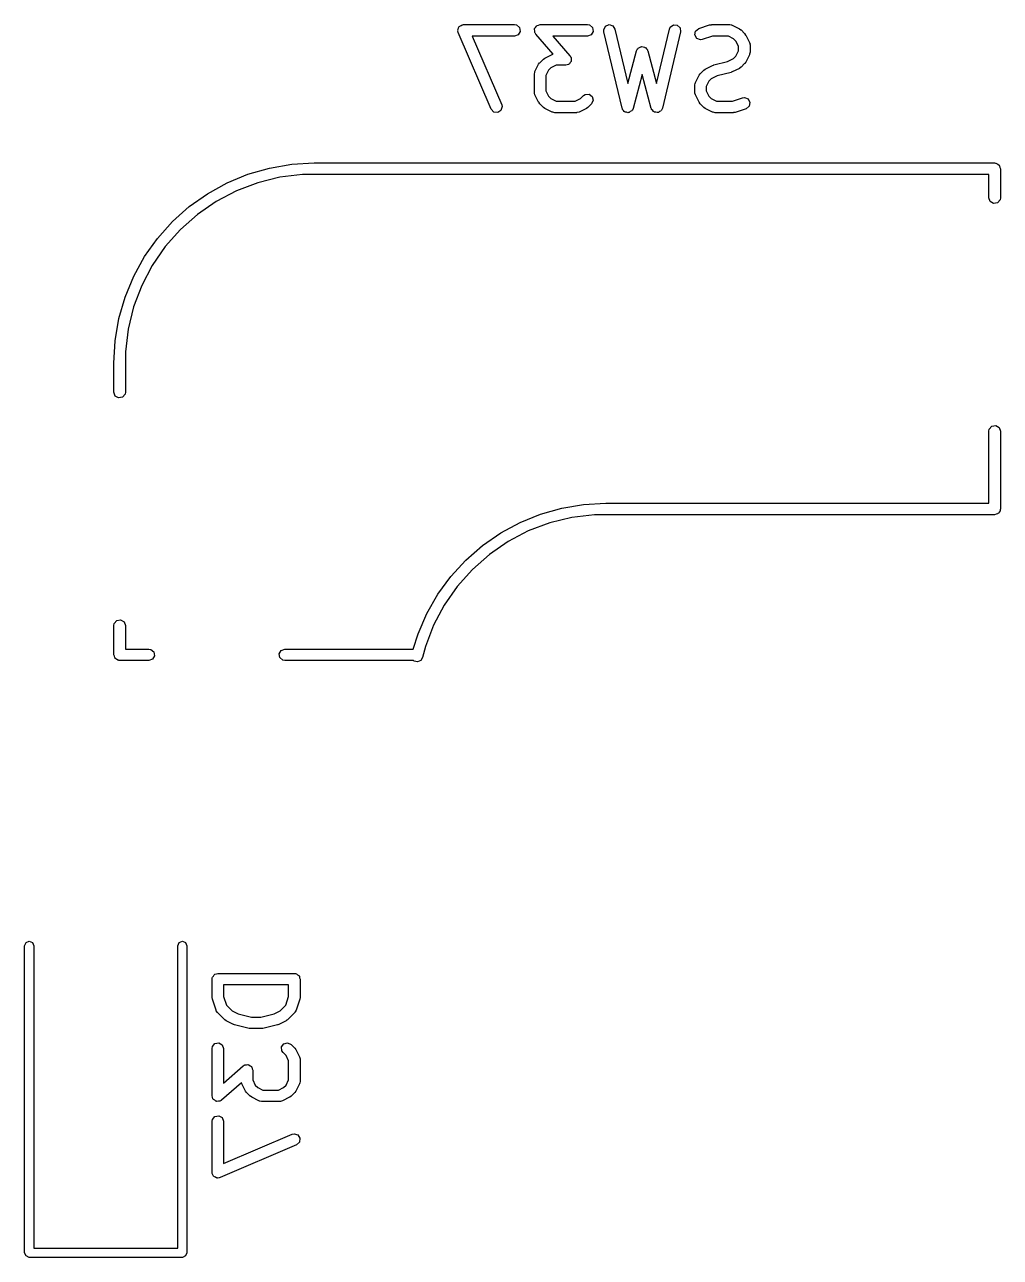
# Model space of a CAD drawing. Extents: x 32 to 254, y -135 to -26.
# Drawn here: x 155.52 to 168.27, y -98.91 to -82.81 of the extents above; entities that cross this region are included whole.
import ezdxf

# ---------------------------------------------------------------- set-up
doc = ezdxf.new("R2010")
doc.units = 0
doc.layers.add('BLACK', color=7, linetype='CONTINUOUS')

msp = doc.modelspace()

# ---------------------------------------------------------------- linework, layer by layer
at = {"layer": 'BLACK', "linetype": 'CONTINUOUS'}
for p, q in [((161.18, -82.8868), (161.183, -82.8783)), ((161.186, -82.9122), (161.18, -82.8868)), ((161.181, -82.8696), (161.19, -82.8544)), ((161.183, -82.8783), (161.181, -82.8696)), ((161.615, -83.9122), (161.186, -82.9122)), ((161.19, -82.8544), (161.195, -82.8377)), ((161.195, -82.8377), (161.203, -82.8328)), ((161.203, -82.8328), (161.207, -82.8252)), ((161.207, -82.8252), (161.224, -82.8192)), ((161.224, -82.8192), (161.238, -82.8096)), ((161.238, -82.8096), (161.247, -82.8106)), ((161.247, -82.8106), (161.255, -82.8076)), ((161.255, -82.8076), (161.922, -82.8076)), ((161.922, -82.8076), (161.948, -82.8121)), ((161.97, -82.9401), (161.922, -82.9576)), ((161.948, -82.8121), (161.987, -82.8451)), ((161.996, -82.8956), (161.97, -82.9401)), ((161.987, -82.8451), (161.996, -82.8956)), ((162.181, -82.8696), (162.184, -82.8644)), ((162.185, -82.8895), (162.181, -82.8696)), ((162.184, -82.8584), (162.197, -82.8427)), ((162.184, -82.8644), (162.184, -82.8584)), ((162.185, -82.9097), (162.185, -82.8895)), ((162.19, -82.9171), (162.185, -82.9097)), ((162.19, -82.9201), (162.19, -82.9171)), ((162.193, -82.9224), (162.19, -82.9201)), ((162.199, -82.932), (162.193, -82.9224)), ((162.197, -82.8427), (162.207, -82.8252)), ((162.427, -83.1922), (162.199, -82.932)), ((162.207, -82.8252), (162.213, -82.8231)), ((162.213, -82.8231), (162.217, -82.8185)), ((162.217, -82.8185), (162.236, -82.8145)), ((162.236, -82.8145), (162.255, -82.8076)), ((162.255, -82.8076), (162.874, -82.8076)), ((162.874, -82.8076), (162.9, -82.8121)), ((162.923, -82.9401), (162.874, -82.9576)), ((162.9, -82.8121), (162.939, -82.8451)), ((162.948, -82.8956), (162.923, -82.9401)), ((162.939, -82.8451), (162.948, -82.8956)), ((163.086, -82.874), (163.109, -82.8281)), ((163.087, -82.9), (163.086, -82.874)), ((163.325, -83.9), (163.087, -82.9)), ((163.109, -82.8281), (163.156, -82.8077)), ((163.156, -82.8077), (163.205, -82.8224)), ((163.205, -82.8224), (163.233, -82.8652)), ((163.233, -82.8652), (163.402, -83.5761)), ((163.775, -83.5761), (163.944, -82.8652)), ((164.09, -82.9), (163.852, -83.9)), ((163.944, -82.8652), (163.955, -82.8413)), ((163.955, -82.8413), (163.996, -82.8107)), ((163.996, -82.8107), (164.047, -82.8138)), ((164.047, -82.8138), (164.084, -82.849)), ((164.084, -82.849), (164.09, -82.9)), ((164.276, -82.9412), (164.287, -82.891)), ((164.287, -82.891), (164.327, -82.8591)), ((164.327, -82.8591), (164.47, -82.8115)), ((164.47, -82.8115), (164.492, -82.8082)), ((164.492, -82.8082), (164.493, -82.8076)), ((164.493, -82.8076), (164.732, -82.8076)), ((164.732, -82.8076), (164.757, -82.8121)), ((164.757, -82.8121), (164.761, -82.815)), ((164.761, -82.815), (164.765, -82.8155)), ((164.765, -82.8155), (164.86, -82.8632)), ((164.86, -82.8632), (164.878, -82.8765)), ((164.878, -82.8765), (164.88, -82.8772)), ((164.88, -82.8772), (164.927, -82.9248)), ((164.927, -82.9248), (164.94, -82.9432)), ((161.922, -82.9576), (161.369, -82.9576)), ((161.369, -82.9576), (161.753, -83.8531)), ((162.874, -82.9576), (162.421, -82.9576)), ((162.421, -82.9576), (162.645, -83.2142)), ((163.553, -83.1071), (163.569, -83.0959)), ((163.569, -83.0959), (163.576, -83.0965)), ((163.576, -83.0965), (163.582, -83.0936)), ((163.582, -83.0936), (163.601, -83.0987)), ((163.601, -83.0987), (163.62, -83.1003)), ((163.62, -83.1003), (163.625, -83.1052)), ((164.301, -82.9864), (164.276, -82.9412)), ((164.349, -83.0052), (164.301, -82.9864)), ((164.374, -83.0014), (164.349, -83.0052)), ((164.506, -82.9576), (164.374, -83.0014)), ((164.714, -82.9576), (164.506, -82.9576)), ((164.782, -82.9919), (164.714, -82.9576)), ((164.813, -83.0223), (164.782, -82.9919)), ((164.847, -83.0908), (164.813, -83.0223)), ((164.847, -83.1506), (164.847, -83.0908)), ((164.94, -82.9432), (164.941, -82.9443)), ((164.941, -82.9443), (164.989, -83.0396)), ((164.989, -83.0396), (164.997, -83.0645)), ((164.997, -83.0645), (164.995, -83.0689)), ((164.995, -83.0689), (164.997, -83.0731)), ((164.997, -83.0731), (164.997, -83.1683)), ((162.25, -83.3058), (162.298, -83.2582)), ((162.298, -83.2582), (162.316, -83.2453)), ((162.316, -83.2453), (162.317, -83.2441)), ((162.317, -83.2441), (162.412, -83.1965)), ((162.412, -83.1965), (162.427, -83.1922)), ((162.645, -83.2142), (162.651, -83.2238)), ((162.651, -83.2238), (162.654, -83.2261)), ((162.654, -83.2261), (162.654, -83.2291)), ((162.654, -83.2291), (162.659, -83.2365)), ((162.659, -83.2365), (162.659, -83.2567)), ((162.659, -83.2567), (162.663, -83.2766)), ((163.402, -83.5761), (163.516, -83.149)), ((163.516, -83.149), (163.527, -83.1254)), ((163.527, -83.1254), (163.533, -83.1214)), ((163.533, -83.1214), (163.536, -83.1152)), ((163.536, -83.1152), (163.553, -83.1071)), ((163.625, -83.1052), (163.632, -83.1069)), ((163.632, -83.1069), (163.643, -83.1228)), ((163.643, -83.1228), (163.657, -83.1366)), ((163.657, -83.1366), (163.657, -83.1434)), ((163.657, -83.1434), (163.661, -83.149)), ((163.661, -83.149), (163.775, -83.5761)), ((164.705, -83.288), (164.782, -83.2496)), ((164.782, -83.2496), (164.813, -83.2191)), ((164.813, -83.2191), (164.847, -83.1506)), ((164.989, -83.2019), (164.941, -83.2971)), ((164.99, -83.1974), (164.989, -83.2019)), ((164.992, -83.194), (164.99, -83.1974)), ((164.997, -83.1683), (164.992, -83.194)), ((162.188, -83.4205), (162.236, -83.3253)), ((162.188, -83.425), (162.188, -83.4205)), ((162.236, -83.3253), (162.249, -83.3073)), ((162.249, -83.3073), (162.25, -83.3058)), ((162.365, -83.4032), (162.33, -83.4718)), ((162.395, -83.3728), (162.365, -83.4032)), ((162.464, -83.3386), (162.395, -83.3728)), ((162.589, -83.3386), (162.464, -83.3386)), ((162.608, -83.3317), (162.589, -83.3386)), ((162.628, -83.3277), (162.608, -83.3317)), ((162.631, -83.3231), (162.628, -83.3277)), ((162.637, -83.321), (162.631, -83.3231)), ((162.647, -83.3035), (162.637, -83.321)), ((162.66, -83.2878), (162.647, -83.3035)), ((162.663, -83.2766), (162.66, -83.2818)), ((162.66, -83.2818), (162.66, -83.2878)), ((164.345, -83.4486), (164.393, -83.401)), ((164.393, -83.401), (164.411, -83.3882)), ((164.411, -83.3882), (164.412, -83.387)), ((164.412, -83.387), (164.508, -83.3393)), ((164.508, -83.3393), (164.52, -83.3357)), ((164.52, -83.3357), (164.523, -83.3337)), ((164.523, -83.3337), (164.705, -83.288)), ((164.86, -83.3783), (164.765, -83.4259)), ((164.861, -83.3771), (164.86, -83.3783)), ((164.88, -83.3642), (164.861, -83.3771)), ((164.927, -83.3166), (164.88, -83.3642)), ((164.928, -83.3151), (164.927, -83.3166)), ((164.941, -83.2971), (164.928, -83.3151)), ((162.18, -83.454), (162.185, -83.4284)), ((162.18, -83.6921), (162.18, -83.454)), ((162.185, -83.4284), (162.188, -83.425)), ((162.33, -83.4718), (162.33, -83.6744)), ((163.589, -83.4594), (163.471, -83.9019)), ((163.707, -83.9019), (163.589, -83.4594)), ((164.276, -83.5969), (164.28, -83.5713)), ((164.28, -83.5713), (164.283, -83.5678)), ((164.283, -83.5678), (164.284, -83.5634)), ((164.284, -83.5634), (164.331, -83.4681)), ((164.331, -83.4681), (164.344, -83.4501)), ((164.344, -83.4501), (164.345, -83.4486)), ((164.46, -83.5461), (164.426, -83.6146)), ((164.49, -83.5157), (164.46, -83.5461)), ((164.567, -83.4772), (164.49, -83.5157)), ((164.75, -83.4316), (164.567, -83.4772)), ((164.753, -83.4296), (164.75, -83.4316)), ((164.765, -83.4259), (164.753, -83.4296)), ((162.182, -83.6964), (162.18, -83.6921)), ((162.181, -83.7007), (162.182, -83.6964)), ((162.188, -83.7257), (162.181, -83.7007)), ((162.236, -83.8209), (162.188, -83.7257)), ((162.33, -83.6744), (162.365, -83.743)), ((162.365, -83.743), (162.395, -83.7734)), ((162.782, -83.7734), (162.821, -83.7343)), ((162.821, -83.7343), (162.843, -83.7194)), ((162.843, -83.7194), (162.894, -83.7149)), ((162.894, -83.7149), (162.936, -83.7444)), ((162.936, -83.7444), (162.949, -83.7939)), ((164.276, -83.6921), (164.276, -83.5969)), ((164.277, -83.6964), (164.276, -83.6921)), ((164.276, -83.7007), (164.277, -83.6964)), ((164.284, -83.7257), (164.276, -83.7007)), ((164.331, -83.8209), (164.284, -83.7257)), ((164.426, -83.6146), (164.426, -83.6744)), ((164.426, -83.6744), (164.46, -83.743)), ((164.46, -83.743), (164.49, -83.7734)), ((161.759, -83.8784), (161.744, -83.9275)), ((161.753, -83.8531), (161.759, -83.8784)), ((162.237, -83.822), (162.236, -83.8209)), ((162.25, -83.8404), (162.237, -83.822)), ((162.298, -83.888), (162.25, -83.8404)), ((162.299, -83.8887), (162.298, -83.888)), ((162.317, -83.9021), (162.299, -83.8887)), ((162.412, -83.9497), (162.317, -83.9021)), ((162.395, -83.7734), (162.464, -83.8076)), ((162.464, -83.8076), (162.714, -83.8076)), ((162.714, -83.8076), (162.782, -83.7734)), ((162.86, -83.9021), (162.765, -83.9497)), ((162.861, -83.9009), (162.86, -83.9021)), ((162.88, -83.888), (162.861, -83.9009)), ((162.927, -83.8404), (162.88, -83.888)), ((162.949, -83.7939), (162.927, -83.8404)), ((163.33, -83.9066), (163.325, -83.9)), ((163.471, -83.9019), (163.46, -83.9256)), ((163.711, -83.9084), (163.707, -83.9019)), ((163.852, -83.9), (163.842, -83.9239)), ((164.332, -83.822), (164.331, -83.8209)), ((164.345, -83.8404), (164.332, -83.822)), ((164.393, -83.888), (164.345, -83.8404)), ((164.394, -83.8887), (164.393, -83.888)), ((164.412, -83.9021), (164.394, -83.8887)), ((164.508, -83.9497), (164.412, -83.9021)), ((164.49, -83.7734), (164.559, -83.8076)), ((164.559, -83.8076), (164.767, -83.8076)), ((164.767, -83.8076), (164.898, -83.7638)), ((164.946, -83.9062), (164.803, -83.9538)), ((164.898, -83.7638), (164.924, -83.76)), ((164.924, -83.76), (164.972, -83.7789)), ((164.986, -83.8743), (164.946, -83.9062)), ((164.972, -83.7789), (164.996, -83.824)), ((164.996, -83.824), (164.986, -83.8743)), ((161.65, -83.9496), (161.615, -83.9122)), ((161.701, -83.9556), (161.65, -83.9496)), ((161.744, -83.9275), (161.701, -83.9556)), ((162.417, -83.9502), (162.412, -83.9497)), ((162.42, -83.9531), (162.417, -83.9502)), ((162.446, -83.9576), (162.42, -83.9531)), ((162.732, -83.9576), (162.446, -83.9576)), ((162.736, -83.9561), (162.732, -83.9576)), ((162.74, -83.9571), (162.736, -83.9561)), ((162.765, -83.9497), (162.74, -83.9571)), ((163.33, -83.9144), (163.33, -83.9066)), ((163.343, -83.9274), (163.33, -83.9144)), ((163.353, -83.9428), (163.343, -83.9274)), ((163.361, -83.9451), (163.353, -83.9428)), ((163.367, -83.9506), (163.361, -83.9451)), ((163.385, -83.9522), (163.367, -83.9506)), ((163.403, -83.9575), (163.385, -83.9522)), ((163.41, -83.9544), (163.403, -83.9575)), ((163.418, -83.955), (163.41, -83.9544)), ((163.433, -83.9444), (163.418, -83.955)), ((163.45, -83.9371), (163.433, -83.9444)), ((163.453, -83.9301), (163.45, -83.9371)), ((163.46, -83.9256), (163.453, -83.9301)), ((163.712, -83.9162), (163.711, -83.9084)), ((163.726, -83.9289), (163.712, -83.9162)), ((163.736, -83.944), (163.726, -83.9289)), ((163.744, -83.946), (163.736, -83.944)), ((163.749, -83.9515), (163.744, -83.946)), ((163.768, -83.9525), (163.749, -83.9515)), ((163.786, -83.9573), (163.768, -83.9525)), ((163.793, -83.954), (163.786, -83.9573)), ((163.801, -83.9545), (163.793, -83.954)), ((163.815, -83.9435), (163.801, -83.9545)), ((163.832, -83.9357), (163.815, -83.9435)), ((163.835, -83.9286), (163.832, -83.9357)), ((163.842, -83.9239), (163.835, -83.9286)), ((164.512, -83.9502), (164.508, -83.9497)), ((164.515, -83.9531), (164.512, -83.9502)), ((164.541, -83.9576), (164.515, -83.9531)), ((164.779, -83.9576), (164.541, -83.9576)), ((164.781, -83.9571), (164.779, -83.9576)), ((164.803, -83.9538), (164.781, -83.9571)), ((158.439, -84.7617), (158.721, -84.6806)), ((158.721, -84.6806), (159.01, -84.6314)), ((159.01, -84.6314), (159.302, -84.615)), ((159.302, -84.615), (168.192, -84.615)), ((168.192, -84.615), (168.202, -84.6167)), ((168.202, -84.6167), (168.206, -84.6161)), ((168.206, -84.6161), (168.208, -84.6178)), ((168.208, -84.6178), (168.218, -84.6195)), ((168.218, -84.6195), (168.233, -84.632)), ((168.233, -84.632), (168.25, -84.6418)), ((168.25, -84.6418), (168.252, -84.6481)), ((168.252, -84.6481), (168.257, -84.6525)), ((168.257, -84.6525), (168.261, -84.6717)), ((168.261, -84.6717), (168.267, -84.69)), ((168.267, -84.69), (168.267, -85.071)), ((158.168, -84.874), (158.439, -84.7617)), ((158.568, -84.8723), (158.289, -84.9781)), ((158.857, -84.8009), (158.568, -84.8723)), ((159.153, -84.765), (158.857, -84.8009)), ((159.302, -84.765), (159.153, -84.765)), ((168.117, -84.765), (159.302, -84.765)), ((168.117, -85.071), (168.117, -84.765)), ((157.672, -85.1855), (157.911, -85.0158)), ((157.911, -85.0158), (158.168, -84.874)), ((158.289, -84.9781), (158.025, -85.1166)), ((157.453, -85.3809), (157.672, -85.1855)), ((158.025, -85.1166), (157.78, -85.286)), ((168.135, -85.1192), (168.117, -85.071)), ((168.179, -85.1449), (168.135, -85.1192)), ((168.23, -85.136), (168.179, -85.1449)), ((168.263, -85.0967), (168.23, -85.136)), ((168.267, -85.071), (168.263, -85.0967)), ((157.78, -85.286), (157.556, -85.4838)), ((157.258, -85.5996), (157.453, -85.3809)), ((157.556, -85.4838), (157.359, -85.707)), ((157.088, -85.8387), (157.258, -85.5996)), ((156.946, -86.0954), (157.088, -85.8387)), ((157.359, -85.707), (157.189, -85.9524)), ((157.189, -85.9524), (157.051, -86.2165)), ((156.834, -86.3663), (156.946, -86.0954)), ((157.051, -86.2165), (156.945, -86.4953)), ((156.753, -86.6481), (156.834, -86.3663)), ((156.945, -86.4953), (156.873, -86.7849)), ((156.704, -86.9372), (156.753, -86.6481)), ((156.873, -86.7849), (156.838, -87.0809)), ((156.687, -87.23), (156.704, -86.9372)), ((156.838, -87.0809), (156.838, -87.23)), ((156.688, -87.23), (156.687, -87.23)), ((156.688, -87.611), (156.688, -87.23)), ((156.838, -87.23), (156.838, -87.611)), ((156.705, -87.6592), (156.688, -87.611)), ((156.749, -87.6849), (156.705, -87.6592)), ((156.8, -87.676), (156.749, -87.6849)), ((156.833, -87.6367), (156.8, -87.676)), ((156.838, -87.611), (156.833, -87.6367)), ((168.117, -88.119), (168.122, -88.0933)), ((168.122, -88.0933), (168.155, -88.054)), ((168.155, -88.054), (168.206, -88.0451)), ((168.206, -88.0451), (168.25, -88.0708)), ((168.25, -88.0708), (168.267, -88.119)), ((168.117, -89.06), (168.117, -88.119)), ((168.267, -88.119), (168.267, -89.135)), ((162.824, -89.0759), (163.112, -89.06)), ((163.112, -89.06), (163.112, -89.06)), ((163.112, -89.06), (168.117, -89.06)), ((161.994, -89.3112), (162.262, -89.2023)), ((162.262, -89.2023), (162.539, -89.1236)), ((162.539, -89.1236), (162.824, -89.0759)), ((162.964, -89.21), (162.668, -89.2457)), ((163.112, -89.21), (162.964, -89.21)), ((168.192, -89.21), (163.112, -89.21)), ((163.112, -89.21), (163.112, -89.21)), ((168.211, -89.2033), (168.192, -89.21)), ((168.23, -89.2), (168.211, -89.2033)), ((168.234, -89.1948), (168.23, -89.2)), ((168.241, -89.1925), (168.234, -89.1948)), ((168.25, -89.1756), (168.241, -89.1925)), ((168.263, -89.1607), (168.25, -89.1756)), ((168.265, -89.1509), (168.263, -89.1607)), ((168.266, -89.148), (168.265, -89.1509)), ((168.267, -89.135), (168.266, -89.1447)), ((168.266, -89.1447), (168.266, -89.148)), ((161.74, -89.449), (161.994, -89.3112)), ((162.38, -89.3168), (162.101, -89.422)), ((162.668, -89.2457), (162.38, -89.3168)), ((161.503, -89.6138), (161.74, -89.449)), ((162.101, -89.422), (161.838, -89.5599)), ((161.286, -89.8039), (161.503, -89.6138)), ((161.838, -89.5599), (161.593, -89.7285)), ((161.091, -90.0167), (161.286, -89.8039)), ((161.593, -89.7285), (161.37, -89.9254)), ((160.92, -90.2497), (161.091, -90.0167)), ((161.37, -89.9254), (161.172, -90.1476)), ((161.172, -90.1476), (161.002, -90.392)), ((160.776, -90.5002), (160.92, -90.2497)), ((160.661, -90.7649), (160.776, -90.5002)), ((161.002, -90.392), (160.863, -90.655)), ((156.688, -90.659), (156.692, -90.6333)), ((156.688, -91.04), (156.688, -90.659)), ((156.692, -90.6333), (156.725, -90.594)), ((156.725, -90.594), (156.776, -90.5851)), ((156.776, -90.5851), (156.82, -90.6108)), ((156.82, -90.6108), (156.838, -90.659)), ((156.838, -90.659), (156.838, -90.965)), ((160.863, -90.655), (160.757, -90.9329)), ((160.599, -90.965), (160.661, -90.7649)), ((156.838, -90.965), (157.143, -90.965)), ((157.143, -90.965), (157.169, -90.9695)), ((157.169, -90.9695), (157.208, -91.0025)), ((158.848, -91.027), (158.873, -90.9825)), ((158.873, -90.9825), (158.921, -90.965)), ((158.921, -90.965), (160.599, -90.965)), ((160.757, -90.9329), (160.721, -91.0771)), ((156.694, -91.0583), (156.688, -91.04)), ((156.698, -91.0775), (156.694, -91.0583)), ((156.703, -91.0819), (156.698, -91.0775)), ((156.705, -91.0882), (156.703, -91.0819)), ((156.722, -91.098), (156.705, -91.0882)), ((156.737, -91.1105), (156.722, -91.098)), ((156.747, -91.1122), (156.737, -91.1105)), ((156.749, -91.1139), (156.747, -91.1122)), ((156.753, -91.1133), (156.749, -91.1139)), ((156.762, -91.115), (156.753, -91.1133)), ((157.143, -91.115), (156.762, -91.115)), ((157.192, -91.0975), (157.143, -91.115)), ((157.217, -91.053), (157.192, -91.0975)), ((157.208, -91.0025), (157.217, -91.053)), ((158.857, -91.0775), (158.848, -91.027)), ((158.896, -91.1105), (158.857, -91.0775)), ((158.921, -91.115), (158.896, -91.1105)), ((160.602, -91.115), (158.921, -91.115)), ((160.609, -91.1225), (160.602, -91.115)), ((160.654, -91.1338), (160.609, -91.1225)), ((160.697, -91.1164), (160.654, -91.1338)), ((160.721, -91.0771), (160.697, -91.1164)), ((160.721, -91.0771), (160.721, -91.0771)), ((155.522, -94.8425), (155.54, -94.8001)), ((155.522, -98.8525), (155.522, -94.8425)), ((155.54, -94.8001), (155.582, -94.7825)), ((155.582, -94.7825), (155.625, -94.8001)), ((155.625, -94.8001), (155.642, -94.8425)), ((155.642, -94.8425), (155.642, -98.7925)), ((157.522, -94.8425), (157.54, -94.8001)), ((157.522, -98.7925), (157.522, -94.8425)), ((157.54, -94.8001), (157.582, -94.7825)), ((157.582, -94.7825), (157.625, -94.8001)), ((157.625, -94.8001), (157.642, -94.8425)), ((157.642, -94.8425), (157.642, -98.8525)), ((157.97, -95.2782), (157.972, -95.2685)), ((157.97, -95.5163), (157.97, -95.2782)), ((157.971, -95.2652), (157.973, -95.2623)), ((157.972, -95.2685), (157.971, -95.2652)), ((157.973, -95.2623), (157.975, -95.2526)), ((157.975, -95.2526), (157.987, -95.2376)), ((157.987, -95.2376), (157.997, -95.2208)), ((157.997, -95.2208), (158.003, -95.2184)), ((158.003, -95.2184), (158.008, -95.2133)), ((158.008, -95.2133), (158.027, -95.2099)), ((158.027, -95.2099), (158.045, -95.2032)), ((158.045, -95.2032), (159.045, -95.2032)), ((159.045, -95.2032), (159.055, -95.2049)), ((159.055, -95.2049), (159.058, -95.2044)), ((159.058, -95.2044), (159.061, -95.206)), ((159.061, -95.206), (159.071, -95.2077)), ((159.071, -95.2077), (159.086, -95.2203)), ((159.086, -95.2203), (159.103, -95.23)), ((159.103, -95.23), (159.105, -95.2364)), ((159.105, -95.2364), (159.11, -95.2407)), ((159.11, -95.2407), (159.113, -95.2599)), ((159.113, -95.2599), (159.12, -95.2782)), ((159.12, -95.2782), (159.12, -95.5163)), ((158.97, -95.3532), (158.12, -95.3532)), ((158.12, -95.3532), (158.12, -95.5041)), ((158.97, -95.5041), (158.97, -95.3532)), ((157.971, -95.5178), (157.97, -95.5163)), ((157.974, -95.54), (157.971, -95.5178)), ((158.022, -95.6829), (157.974, -95.54)), ((158.12, -95.5041), (158.158, -95.6187)), ((158.158, -95.6187), (158.232, -95.6928)), ((158.858, -95.6928), (158.932, -95.6187)), ((158.932, -95.6187), (158.97, -95.5041)), ((159.116, -95.54), (159.069, -95.6829)), ((159.12, -95.5163), (159.116, -95.5384)), ((159.116, -95.5384), (159.116, -95.54)), ((158.024, -95.6864), (158.022, -95.6829)), ((158.025, -95.6909), (158.024, -95.6864)), ((158.04, -95.7122), (158.025, -95.6909)), ((158.135, -95.8074), (158.04, -95.7122)), ((158.136, -95.8081), (158.135, -95.8074)), ((158.154, -95.8215), (158.136, -95.8081)), ((158.25, -95.8691), (158.154, -95.8215)), ((158.232, -95.6928), (158.309, -95.7313)), ((158.309, -95.7313), (158.483, -95.7746)), ((158.483, -95.7746), (158.607, -95.7746)), ((158.607, -95.7746), (158.781, -95.7313)), ((158.781, -95.7313), (158.858, -95.6928)), ((158.936, -95.8215), (158.841, -95.8691)), ((158.937, -95.8203), (158.936, -95.8215)), ((158.955, -95.8074), (158.937, -95.8203)), ((159.051, -95.7122), (158.955, -95.8074)), ((159.052, -95.7081), (159.051, -95.7122)), ((159.056, -95.7058), (159.052, -95.7081)), ((159.069, -95.6829), (159.056, -95.7058)), ((158.253, -95.8695), (158.25, -95.8691)), ((158.265, -95.8748), (158.253, -95.8695)), ((158.456, -95.9224), (158.265, -95.8748)), ((158.459, -95.922), (158.456, -95.9224)), ((158.474, -95.9246), (158.459, -95.922)), ((158.617, -95.9246), (158.474, -95.9246)), ((158.62, -95.9235), (158.617, -95.9246)), ((158.635, -95.9224), (158.62, -95.9235)), ((158.825, -95.8748), (158.635, -95.9224)), ((158.828, -95.8728), (158.825, -95.8748)), ((158.841, -95.8691), (158.828, -95.8728)), ((157.975, -96.1573), (158.008, -96.118)), ((158.008, -96.118), (158.058, -96.1091)), ((158.058, -96.1091), (158.103, -96.1348)), ((158.103, -96.1348), (158.12, -96.183)), ((158.877, -96.1636), (158.907, -96.1215)), ((158.907, -96.1215), (158.956, -96.1083)), ((158.956, -96.1083), (159.003, -96.1299)), ((159.003, -96.1299), (159.051, -96.1776)), ((157.97, -96.183), (157.975, -96.1573)), ((157.97, -96.802), (157.97, -96.183)), ((158.12, -96.183), (158.12, -96.6367)), ((158.882, -96.2147), (158.877, -96.1636)), ((158.897, -96.236), (158.882, -96.2147)), ((158.936, -96.275), (158.897, -96.236)), ((158.97, -96.3435), (158.936, -96.275)), ((159.051, -96.1776), (159.063, -96.1959)), ((159.063, -96.1959), (159.065, -96.1971)), ((159.065, -96.1971), (159.112, -96.2923)), ((159.112, -96.2923), (159.12, -96.3173)), ((158.12, -96.6367), (158.377, -96.4122)), ((158.377, -96.4122), (158.386, -96.4064)), ((158.386, -96.4064), (158.389, -96.4037)), ((158.389, -96.4037), (158.392, -96.4032)), ((158.392, -96.4032), (158.399, -96.3988)), ((158.399, -96.3988), (158.419, -96.3983)), ((158.419, -96.3983), (158.439, -96.3948)), ((158.439, -96.3948), (158.444, -96.3978)), ((158.444, -96.3978), (158.45, -96.3977)), ((158.45, -96.3977), (158.466, -96.4104)), ((158.466, -96.4104), (158.484, -96.4205)), ((158.484, -96.4205), (158.486, -96.4261)), ((158.486, -96.4261), (158.49, -96.4299)), ((158.49, -96.4299), (158.494, -96.4497)), ((158.494, -96.4497), (158.501, -96.4687)), ((158.97, -96.5938), (158.97, -96.3435)), ((159.12, -96.3173), (159.119, -96.3216)), ((159.119, -96.3216), (159.12, -96.3258)), ((159.12, -96.3258), (159.12, -96.6115)), ((158.501, -96.4687), (158.501, -96.5938)), ((158.501, -96.5938), (158.535, -96.6624)), ((158.936, -96.6624), (158.97, -96.5938)), ((159.12, -96.6115), (159.116, -96.6372)), ((158.355, -96.6308), (158.095, -96.8585)), ((158.359, -96.6451), (158.355, -96.6308)), ((158.407, -96.7403), (158.359, -96.6451)), ((158.408, -96.7415), (158.407, -96.7403)), ((158.421, -96.7598), (158.408, -96.7415)), ((158.468, -96.8074), (158.421, -96.7598)), ((158.535, -96.6624), (158.566, -96.6928)), ((158.566, -96.6928), (158.634, -96.727)), ((158.634, -96.727), (158.837, -96.727)), ((158.837, -96.727), (158.905, -96.6928)), ((158.905, -96.6928), (158.936, -96.6624)), ((159.051, -96.7598), (159.003, -96.8074)), ((159.065, -96.7403), (159.051, -96.7583)), ((159.051, -96.7583), (159.051, -96.7598)), ((159.112, -96.6451), (159.065, -96.7403)), ((159.113, -96.6406), (159.112, -96.6451)), ((159.116, -96.6372), (159.113, -96.6406)), ((157.977, -96.821), (157.97, -96.802)), ((157.981, -96.8409), (157.977, -96.821)), ((157.986, -96.8446), (157.981, -96.8409)), ((157.988, -96.8502), (157.986, -96.8446)), ((158.005, -96.8603), (157.988, -96.8502)), ((158.021, -96.873), (158.005, -96.8603)), ((158.027, -96.8729), (158.021, -96.873)), ((158.032, -96.8759), (158.027, -96.8729)), ((158.052, -96.8724), (158.032, -96.8759)), ((158.072, -96.872), (158.052, -96.8724)), ((158.08, -96.8675), (158.072, -96.872)), ((158.083, -96.867), (158.08, -96.8675)), ((158.085, -96.8643), (158.083, -96.867)), ((158.095, -96.8585), (158.085, -96.8643)), ((158.47, -96.8081), (158.468, -96.8074)), ((158.488, -96.8215), (158.47, -96.8081)), ((158.583, -96.8691), (158.488, -96.8215)), ((158.587, -96.8696), (158.583, -96.8691)), ((158.591, -96.8725), (158.587, -96.8696)), ((158.617, -96.877), (158.591, -96.8725)), ((158.855, -96.877), (158.617, -96.877)), ((158.859, -96.8755), (158.855, -96.877)), ((158.863, -96.8765), (158.859, -96.8755)), ((158.888, -96.8691), (158.863, -96.8765)), ((158.983, -96.8215), (158.888, -96.8691)), ((158.985, -96.8203), (158.983, -96.8215)), ((159.003, -96.8074), (158.985, -96.8203)), ((157.97, -97.1354), (157.975, -97.1097)), ((157.975, -97.1097), (158.008, -97.0704)), ((158.008, -97.0704), (158.058, -97.0615)), ((158.058, -97.0615), (158.103, -97.0871)), ((158.103, -97.0871), (158.12, -97.1354)), ((157.97, -97.802), (157.97, -97.1354)), ((158.12, -97.1354), (158.12, -97.6883)), ((158.12, -97.6883), (159.016, -97.3045)), ((159.016, -97.3045), (159.041, -97.2986)), ((159.041, -97.2986), (159.09, -97.3134)), ((159.112, -97.4073), (159.075, -97.4424)), ((159.09, -97.3134), (159.118, -97.3563)), ((159.118, -97.3563), (159.112, -97.4073)), ((159.075, -97.4424), (158.075, -97.871)), ((157.973, -97.8103), (157.97, -97.802)), ((157.972, -97.8191), (157.973, -97.8103)), ((157.982, -97.8338), (157.972, -97.8191)), ((157.988, -97.8502), (157.982, -97.8338)), ((157.995, -97.8547), (157.988, -97.8502)), ((158, -97.8621), (157.995, -97.8547)), ((158.017, -97.8671), (158, -97.8621)), ((158.032, -97.8759), (158.017, -97.8671)), ((158.041, -97.8743), (158.032, -97.8759)), ((158.049, -97.8769), (158.041, -97.8743)), ((158.075, -97.871), (158.049, -97.8769)), ((155.54, -98.8949), (155.522, -98.8525)), ((155.642, -98.7925), (157.522, -98.7925)), ((157.642, -98.8525), (157.625, -98.8949)), ((155.582, -98.9125), (155.54, -98.8949)), ((157.582, -98.9125), (155.582, -98.9125)), ((157.625, -98.8949), (157.582, -98.9125))]:
    msp.add_line(p, q, dxfattribs=at)

doc.saveas('drawing.dxf')
